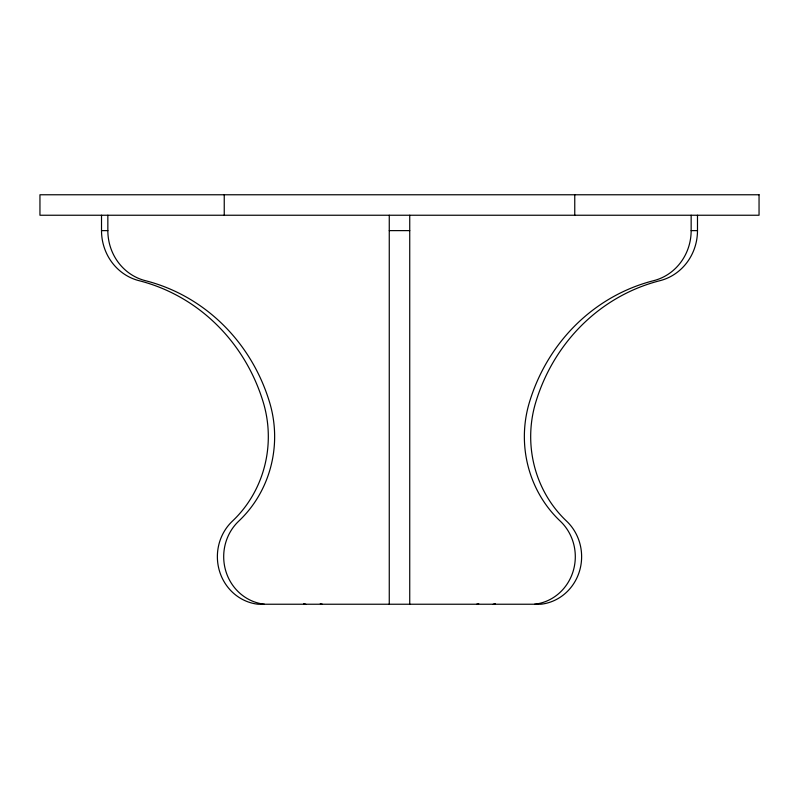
<?xml version="1.0" encoding="UTF-8"?>
<svg xmlns="http://www.w3.org/2000/svg" width="799" height="799" viewBox="0 0 799 799"><rect width="100%" height="100%" fill="white"/><g stroke="black" fill="none" stroke-linecap="round" stroke-linejoin="round"><path stroke-width="1.2" d="M101.513 215.241L101.513 230.621L107.845 230.621A51.476 48.959 -90 0 0 145.338 280.669A181.703 172.814 90 0 1 269.553 402.207A113.468 107.915 90 0 1 238.801 521.078A47.83 45.483 90 0 0 225.907 571.415A47.83 45.483 90 0 0 264.429 604.234M389.263 230.621L409.737 230.621M534.571 604.234A47.83 45.483 -90 0 0 573.093 571.415A47.83 45.483 -90 0 0 560.199 521.078A113.468 107.915 -90 0 1 529.447 402.207A181.703 172.814 90 0 1 653.662 280.669A51.476 48.959 90 0 0 691.155 230.621L697.487 230.621L697.487 215.241M691.155 215.241L691.155 230.621M574.761 194.766L574.761 215.241M409.737 215.241L409.737 604.234M389.263 215.241L389.263 604.234M224.239 194.766L224.239 215.241M107.845 215.241L107.845 230.621M478.721 603.734A47.83 28.115 -90 0 1 476.653 604.234M495.28 603.734A47.83 28.115 90 0 1 493.213 604.234M305.787 604.234A47.83 28.115 -90 0 1 303.72 603.734M322.347 604.234A47.83 28.115 90 0 1 320.279 603.734M101.513 230.621A51.476 48.959 -90 0 0 139.006 280.669A181.703 172.814 90 0 1 263.231 402.207A113.468 107.915 -90 0 1 232.479 521.078A47.83 45.483 -90 0 0 219.585 571.415A47.83 45.483 -90 0 0 258.097 604.234L540.903 604.234A47.83 45.483 90 0 0 579.415 571.415A47.83 45.483 90 0 0 566.521 521.078A113.468 107.915 90 0 1 535.769 402.207A181.703 172.814 90 0 1 659.994 280.669A51.476 48.959 -90 0 0 697.487 230.621M759.05 194.766L39.95 194.766L39.95 215.241L759.05 215.241L759.05 194.766"/></g></svg>
